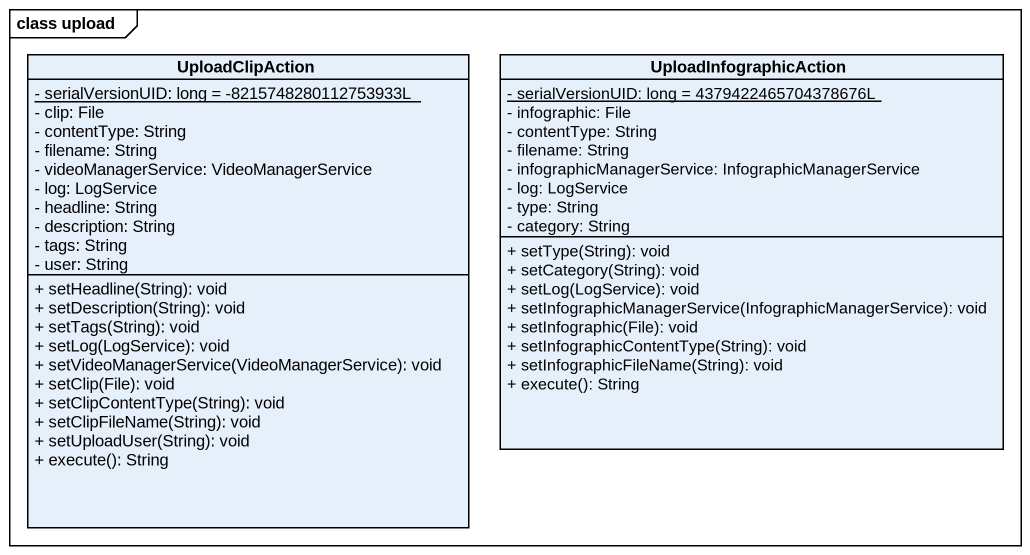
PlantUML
@startuml
mainframe class upload
hide circle
hide empty members
skinparam classAttributeIconSize 0
class UploadClipAction {
  {static} - serialVersionUID: long = -8215748280112753933L
  - clip: File
  - contentType: String
  - filename: String
  - videoManagerService: VideoManagerService
  - log: LogService
  - headline: String
  - description: String
  - tags: String
  - user: String
  + setHeadline(String): void
  + setDescription(String): void
  + setTags(String): void
  + setLog(LogService): void
  + setVideoManagerService(VideoManagerService): void
  + setClip(File): void
  + setClipContentType(String): void
  + setClipFileName(String): void
  + setUploadUser(String): void
  + execute(): String
}
class UploadInfographicAction {
  {static} - serialVersionUID: long = 4379422465704378676L
  - infographic: File
  - contentType: String
  - filename: String
  - infographicManagerService: InfographicManagerService
  - log: LogService
  - type: String
  - category: String
  + setType(String): void
  + setCategory(String): void
  + setLog(LogService): void
  + setInfographicManagerService(InfographicManagerService): void
  + setInfographic(File): void
  + setInfographicContentType(String): void
  + setInfographicFileName(String): void
  + execute(): String
}
@enduml
